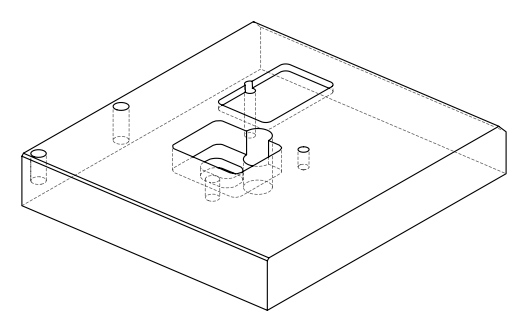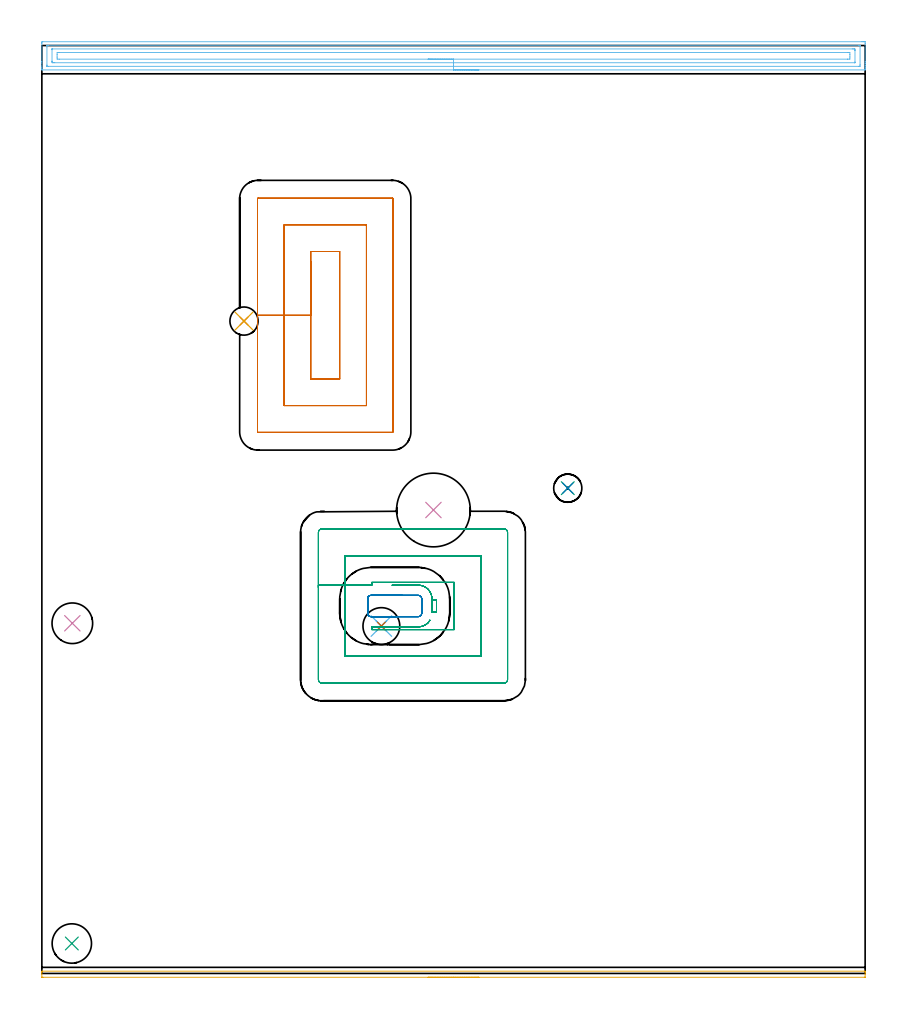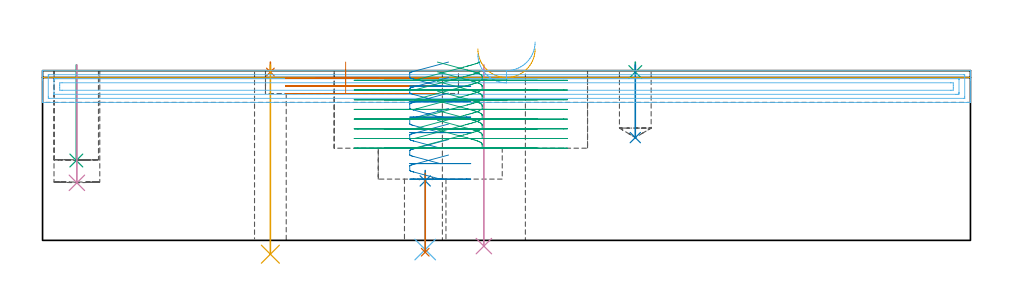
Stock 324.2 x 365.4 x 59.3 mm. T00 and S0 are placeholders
(PLAN: 15 operations, 11 tool changes, 31.2 min)
(1 SPOT_DRILL | STEP1HOLE_1 | NXT0321_9005460120000 | 0.03 min | 2 mm3)
(2 SPOT_DRILL_1 | STEP1HOLE_2 | NXT0321_9005460120000 | 0.04 min | 4189 mm3)
(3 SPOT_DRILL_2 | STEP1POCKET | NXT0321_9005460120000 | 0.03 min | 1 mm3)
(4 INDEXABLE_INSERT_DRILL_THROUGH_HOLE_FROM_SOLID | STEP1HOLE | NXT0302_029 | 0.25 min | 39141 mm3)
(5 DRILL_THROUGH_HOLE_INTO_CENTER | STEP1HOLE_1 | UGT0301_222 | 0.27 min | 5720 mm3)
(6 DRILL_THROUGH_HOLE_INTO_CENTER_1 | STEP1HOLE_2 | NXT0301_065 | 0.12 min | 1509 mm3)
(7 DRILL_TO_ENLARGE_THROUGH_HOLE | STEP1HOLE_2 | NXT0301_106 | 0.12 min | 4074 mm3)
(8 DRILL_BLIND_HOLE_INTO_CENTER | STEP1POCKET | UGT0301_222 | 0.1 min | 2041 mm3)
(9 INDEXABLE_INSERT_DRILL_BLIND_HOLE_FROM_SOLID | STEP1POCKET_1 | NXT0302_002 | 0.14 min | 5881 mm3)
(10 INDEXABLE_INSERT_DRILL_BLIND_HOLE_FROM_SOLID_1 | STEP1POCKET_2 | NXT0302_003 | 0.17 min | 7829 mm3)
(11 AREA_MILL | FG_CHAMFER_SURFACE | UGT0205_001 | 2.75 min | 932 mm3)
(12 AREA_MILL_1 | FG_CHAMFER_SURFACE_1 | UGT0205_001 | 10.64 min | 19974 mm3)
(13 MILL_RECTANGULAR_POCKET | POCKET_RECTANGULAR_STRAIGHT | UGT0201_132 | Follow Part, ap 3.5, ae 75% | 4.13 min | 56383 mm3)
(14 MILL_RECTANGULAR_POCKET_1 | POCKET_RECTANGULAR_STRAIGHT_1 | UGT0201_105 | Follow Part, ap 5.5, ae 75% | 1.73 min | 38650 mm3)
(15 MILL_RECTANGULAR_POCKET_2 | POCKET_RECTANGULAR_STRAIGHT_2 | UGT0201_132 | Follow Part, ap 3.5, ae 75% | 10.73 min | 136689 mm3)
(TOOL NXT0321_9005460120000 | NC Spot Drill, 142deg, 12mm, Carbide, Uncoated | D12 PA142 FL30 Z2)
(TOOL NXT0302_029 | Index. Insert Drill 29mm [880-D2900L32-05] | D29 PA176 FL145 Z2)
(TOOL UGT0301_222 | Twist Drill 11.1 mm | D11.1 PA118 FL92 Z2)
(TOOL NXT0301_065 | Carbide Drill 9.4mm [860.1-0940-075A1-MM 2214] | D9.4 PA140 FL98 Z2)
(TOOL NXT0301_106 | Carbide Drill 14.5mm [860.1-1450-073A1-MM 2214] | D14.5 PA140 FL83 Z2)
(TOOL NXT0302_002 | Index. Insert Drill 15.5mm [880-D1550L20-05] | D15.5 PA176 FL78 Z2)
(TOOL NXT0302_003 | Index. Insert Drill 16mm [880-D1600L20-05] | D16 PA176 FL80 Z2)
(TOOL UGT0205_001 | Chamfer Mill 20 x 3 x 45 deg. | D20 FL50 Z2)
(TOOL UGT0201_132 | Carbide End Mill 14.0 | D14 FL30 Z4)
(TOOL UGT0201_105 | End Mill 22 mm | D22 FL25 Z2)
(OP 1 SPOT_DRILL)
G17 G21 G94 G90
T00 M6
G54
G17 G0 G90 X79.6 Y256.9 S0 M3
G43 Z69.3 H0
G94 G81 G98 Z58.822 F250. R62.3
G80
M5
M2
(OP 2 SPOT_DRILL_1)
G17 G21 G94 G90
T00 M6
G54
G17 G0 G90 X133.7 Y136.8 S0 M3
G43 Z69.3 H0
G94 G81 G98 Z20.776 F250. R24.4
G80
M5
M2
(OP 3 SPOT_DRILL_2)
G17 G21 G94 G90
T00 M6
G54
G17 G0 G90 X207.1 Y191.1 S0 M3
G43 Z69.3 H0
G94 G81 G98 Z58.814 F250. R62.3
G80
M5
M2
(OP 4 INDEXABLE_INSERT_DRILL_THROUGH_HOLE_FROM_SOLID)
G17 G21 G94 G90
T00 M6
G54
G17 G0 G90 X154.2 Y182.5 S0 M3
G43 Z69.3 H1
G94 G81 G98 Z-2.006 F250. R61.3
G80
M5
M2
(OP 5 DRILL_THROUGH_HOLE_INTO_CENTER)
G17 G21 G94 G90
T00 M6
G54
G17 G0 G90 X79.6 Y256.9 S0 M3
G43 Z69.3 H0
G94 G73 G98 Z-4.835 F250. Q10.689 R61.3
G80
M5
M2
(OP 6 DRILL_THROUGH_HOLE_INTO_CENTER_1)
G17 G21 G94 G90
T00 M6
G54
G17 G0 G90 X133.7 Y136.8 S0 M3
G43 Z69.3 H1
G94 G81 G98 Z-3.211 F250. R23.4
G80
M5
M2
(OP 7 DRILL_TO_ENLARGE_THROUGH_HOLE)
G17 G21 G94 G90
T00 M6
G54
G17 G0 G90 X133.7 Y136.8 S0 M3
G43 Z69.3 H1
G94 G81 G98 Z-4.139 F250. R23.4
G80
M5
M2
(OP 8 DRILL_BLIND_HOLE_INTO_CENTER)
G17 G21 G94 G90
T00 M6
G54
G17 G0 G90 X207.1 Y191.1 S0 M3
G43 Z69.3 H0
G94 G81 G98 Z35.9 F250. R61.3
G80
M5
M2
(OP 9 INDEXABLE_INSERT_DRILL_BLIND_HOLE_FROM_SOLID)
G17 G21 G94 G90
T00 M6
G54
G17 G0 G90 X11.8 Y11.8 S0 M3
G43 Z69.3 H1
G94 G81 G98 Z27.9 F250. R61.3
G80
M5
M2
(OP 10 INDEXABLE_INSERT_DRILL_BLIND_HOLE_FROM_SOLID_1)
G17 G21 G94 G90
T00 M6
G54
G17 G0 G90 X12. Y137.9 S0 M3
G43 Z69.3 H1
G94 G81 G98 Z20.1 F250. R61.3
G80
M5
M2
(OP 11 AREA_MILL)
G17 G21 G94 G90
T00 M6
G54
G17 G0 G90 X172.1 Y-1.5 S1061 M3
G43 Z69.3 H0
Z66.9
G94 G1 X172.062 Z66.028 F250.
X171.948 Z65.164
X171.759 Z64.312
X171.497 Z63.48
X171.163 Z62.674
X170.76 Z61.9
X170.292 Z61.164
X169.76 Z60.472
X169.171 Z59.829
X168.528 Z59.24
X167.836 Z58.708
X167.1 Z58.24
X166.326 Z57.837
X165.52 Z57.503
X164.688 Z57.241
X163.836 Z57.052
X162.972 Z56.938
X162.1 Z56.9
X0.435
X0.157 Y-1.497 Z56.903
X0.003 Y-1.491 Z56.905
X0. Y-1.478 Z56.919
Y-0.3 Z58.095
Y0.312 Z58.711
Y0.67 Z59.069
X0.002 Y0.786 Z59.179
X0.01 Y0.897 Z59.288
X0.157 Y0.9 Z59.3
X324.043
X324.19 Y0.897 Z59.288
X324.198 Y0.786 Z59.179
X324.2 Y0.67 Z59.069
Y0.312 Z58.711
Y-0.3 Z58.095
Y-1.478 Z56.919
X324.197 Y-1.491 Z56.905
X324.043 Y-1.498 Z56.902
X323.876 Y-1.5 Z56.9
X162.1
X161.228 Z56.938
X160.364 Z57.052
X159.512 Z57.241
X158.68 Z57.503
X157.874 Z57.837
X157.1 Z58.24
X156.364 Z58.708
X155.672 Z59.24
X155.029 Z59.829
X154.44 Z60.472
X153.908 Z61.164
X153.44 Z61.9
X153.037 Z62.674
X152.703 Z63.48
X152.441 Z64.312
X152.252 Z65.164
X152.138 Z66.028
X152.1 Z66.9
G0 Z69.3
M5
M2
(OP 12 AREA_MILL_1)
G17 G21 G94 G90
T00 M6
G54
G17 G0 G90 X172.1 Y355.8 S1061 M3
G43 Z69.3 H0
G94 G1 X172.062 Z68.428 F250.
X171.948 Z67.563
X171.759 Z66.712
X171.497 Z65.88
X171.163 Z65.074
X170.76 Z64.3
X170.291 Z63.564
X169.76 Z62.872
X169.171 Z62.229
X168.528 Z61.64
X167.836 Z61.108
X167.1 Z60.64
X166.326 Z60.237
X165.52 Z59.903
X164.688 Z59.641
X163.836 Z59.452
X162.972 Z59.338
X162.1 Z59.3
X0.156
X0.01 Y355.802 Z59.288
X0.006 Y355.862 Z59.23
X0. Y356.243 Z58.856
Y356.698 Z58.401
Y357.326 Z57.77
Y358.534 Z56.563
Y359.114 Z55.98
Y366.269 Z48.829
X0.002 Y366.561 Z48.536
X0.01 Y366.892 Z48.206
X0.34 Y366.899 Z48.199
X322.968 Y366.9 Z48.2
X323.597 Y366.897 Z48.203
X324.193 Y366.892 Z48.206
X324.197 Y366.87 Z48.228
X324.2 Y366.269 Z48.829
Y359.114 Z55.98
Y358.534 Z56.563
Y358.22 Z56.876
Y357.639 Z57.457
Y357.326 Z57.77
Y356.698 Z58.401
Y356.243 Z58.857
X324.194 Y355.862 Z59.23
X324.19 Y355.802 Z59.288
X324.043 Y355.8 Z59.3
X162.1
Y357.214 Z57.886
X2.387
X2.276 Y357.216 Z57.884
X2.054 Y357.221 Z57.879
X2.009 Y357.224 Z57.876
X2.006 Y357.237 Z57.863
X2.002 Y357.27 Z57.83
X2.001 Y357.326 Z57.774
X2. Y357.714 Z57.386
X2.001 Y364.867 Z50.233
X2.007 Y365.374 Z49.726
X2.01 Y365.465 Z49.635
X2.166 Y365.479 Z49.621
X2.278 Y365.484 Z49.616
X2.387 Y365.485 Z49.615
X321.813 Y365.486 Z49.614
X321.924 Y365.484 Z49.616
X322.146 Y365.479 Z49.621
X322.191 Y365.476 Z49.624
X322.194 Y365.463 Z49.637
X322.198 Y365.43 Z49.67
X322.199 Y365.374 Z49.726
X322.2 Y364.986 Z50.114
X322.199 Y357.833 Z57.267
X322.193 Y357.326 Z57.774
X322.19 Y357.235 Z57.865
X322.034 Y357.221 Z57.879
X321.922 Y357.216 Z57.884
X321.813 Y357.215 Z57.885
X162.1 Y357.214 Z57.886
Y358.628 Z56.472
X5.064 Y358.629 Z56.471
X4.655 Y358.63 Z56.47
X4.172 Y358.633 Z56.467
X4.02 Y358.635 Z56.465
X4.008 Y358.942 Z56.158
X4.003 Y359.114 Z55.986
X4. Y359.286 Z55.814
Y363.757 Z51.343
X4.004 Y363.93 Z51.17
X4.01 Y364.044 Z51.056
X4.014 Y364.066 Z51.034
X4.022 Y364.068 Z51.032
X4.051 Y364.07 Z51.03
X4.172 Y364.071 Z51.029
X319.136
X319.545 Y364.07 Z51.03
X320.028 Y364.067 Z51.033
X320.18 Y364.065 Z51.035
X320.192 Y363.758 Z51.342
X320.197 Y363.586 Z51.514
X320.2 Y363.414 Z51.686
Y358.943 Z56.157
X320.196 Y358.77 Z56.33
X320.19 Y358.656 Z56.444
X320.186 Y358.634 Z56.466
X320.178 Y358.632 Z56.468
X320.149 Y358.63 Z56.47
X320.028 Y358.629 Z56.471
X162.1 Y358.628 Z56.472
Y360.043 Z55.057
X6.814
X6.01 Y360.059 Z55.041
X6. Y360.859 Z54.241
Y361.797 Z53.303
X6.007 Y362.64 Z52.46
X6.848 Y362.657 Z52.443
X6.882
X317.386
X318.19 Y362.641 Z52.459
X318.2 Y361.841 Z53.259
Y360.903 Z54.197
X318.193 Y360.06 Z55.04
X317.352 Y360.043 Z55.057
X317.318
X162.1
X161.228 Z55.095
X160.363 Z55.209
X159.512 Z55.398
X158.68 Z55.66
X157.874 Z55.994
X157.1 Z56.397
X156.364 Z56.866
X155.672 Z57.397
X155.029 Z57.986
X154.44 Z58.63
X153.908 Z59.322
X153.44 Z60.057
X153.037 Z60.831
X152.703 Z61.637
X152.441 Z62.469
X152.252 Z63.321
X152.138 Z64.186
X152.1 Z65.057
G0 Z69.3
M5
M2
(OP 13 MILL_RECTANGULAR_POCKET)
G17 G21 G94 G90
T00 M6
G54
G17 G0 G90 X105.9 Y280.348 S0 M3
G43 Z69.3 H0
Z62.3
G94 G1 Y259.2 Z56.633 F250.
Y234.1 F500.
X117.3
Y284.3
X105.9
Y259.2
X95.4
Y223.6
X127.8
Y294.8
X95.4
Y262.182
Y259.2
X84.9
Y213.3
G3 X85.1 Y213.1 R0.2
G1 X138.1
G3 X138.3 Y213.3 R0.2
G1 Y305.1
G3 X138.1 Y305.3 R0.2
G1 X85.1
G3 X84.9 Y305.1 R0.2
G1 Y259.2
Y258.2
G0 X105.9 Y280.348 Z59.633
G1 Y259.2 Z53.967 F250.
Y234.1 F500.
X117.3
Y284.3
X105.9
Y259.2
X95.4
Y223.6
X127.8
Y294.8
X95.4
Y262.182
Y259.2
X84.9
Y213.3
G3 X85.1 Y213.1 R0.2
G1 X138.1
G3 X138.3 Y213.3 R0.2
G1 Y305.1
G3 X138.1 Y305.3 R0.2
G1 X85.1
G3 X84.9 Y305.1 R0.2
G1 Y259.2
Y258.2
G0 X105.9 Y280.348 Z56.967
G1 Y259.2 Z51.3 F250.
Y234.1 F500.
X117.3
Y284.3
X105.9
Y259.2
X95.4
Y223.6
X127.8
Y294.8
X95.4
Y262.182
Y259.2
X84.9
Y213.3
G3 X85.1 Y213.1 R0.2
G1 X138.1
G3 X138.3 Y213.3 R0.2
G1 Y305.1
G3 X138.1 Y305.3 R0.2
G1 X85.1
G3 X84.9 Y305.1 R0.2
G1 Y259.2
Y258.2
G0 Z69.3
M5
M2
(OP 14 MILL_RECTANGULAR_POCKET_1)
G17 G21 G94 G90
T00 M6
G54
G17 G0 G90 X141.848 Y148.9 S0 M3
G43 Z69.3 H0
Z62.3
G94 G1 X129.7 Z59.045 F250.
X129.582 Z59.013
X129.261 Y148.835 Z58.925
X128.964 Y148.697 Z58.838
X128.707 Y148.493 Z58.75
X128.503 Y148.236 Z58.662
X128.365 Y147.939 Z58.574
X128.3 Y147.618 Z58.486
Y141.782 Z56.923
X128.365 Y141.461 Z56.835
X128.503 Y141.164 Z56.747
X128.707 Y140.907 Z56.659
X128.964 Y140.703 Z56.571
X129.261 Y140.565 Z56.484
X129.582 Y140.5 Z56.396
X129.7 Z56.364
X138.95 Z53.886
X148.2 F500.
G3 X149.6 Y141.9 R1.4
G1 Y147.5
G3 X148.2 Y148.9 R1.4
G1 X129.7
G3 X128.3 Y147.5 R1.4
G1 Y141.9
G3 X129.7 Y140.5 R1.4
G1 X138.95
X139.95
G0 X141.848 Y148.9 Z56.886
G1 X129.7 Z53.631 F250.
X129.582 Z53.599
X129.261 Y148.835 Z53.511
X128.964 Y148.697 Z53.423
X128.707 Y148.493 Z53.336
X128.503 Y148.236 Z53.248
X128.365 Y147.939 Z53.16
X128.3 Y147.618 Z53.072
Y141.782 Z51.508
X128.365 Y141.461 Z51.42
X128.503 Y141.164 Z51.333
X128.707 Y140.907 Z51.245
X128.964 Y140.703 Z51.157
X129.261 Y140.565 Z51.069
X129.582 Y140.5 Z50.982
X129.7 Z50.95
X138.95 Z48.471
X148.2 F500.
G3 X149.6 Y141.9 R1.4
G1 Y147.5
G3 X148.2 Y148.9 R1.4
G1 X129.7
G3 X128.3 Y147.5 R1.4
G1 Y141.9
G3 X129.7 Y140.5 R1.4
G1 X138.95
X139.95
G0 X141.848 Y148.9 Z51.471
G1 X129.7 Z48.216 F250.
X129.582 Z48.185
X129.261 Y148.835 Z48.097
X128.964 Y148.697 Z48.009
X128.707 Y148.493 Z47.921
X128.503 Y148.236 Z47.833
X128.365 Y147.939 Z47.746
X128.3 Y147.618 Z47.658
Y141.782 Z46.094
X128.365 Y141.461 Z46.006
X128.503 Y141.164 Z45.918
X128.707 Y140.907 Z45.831
X128.964 Y140.703 Z45.743
X129.261 Y140.565 Z45.655
X129.582 Y140.5 Z45.567
X129.7 Z45.536
X138.95 Z43.057
X148.2 F500.
G3 X149.6 Y141.9 R1.4
G1 Y147.5
G3 X148.2 Y148.9 R1.4
G1 X129.7
G3 X128.3 Y147.5 R1.4
G1 Y141.9
G3 X129.7 Y140.5 R1.4
G1 X138.95
X139.95
G0 X141.848 Y148.9 Z46.057
G1 X129.7 Z42.802 F250.
X129.582 Z42.77
X129.261 Y148.835 Z42.683
X128.964 Y148.697 Z42.595
X128.707 Y148.493 Z42.507
X128.503 Y148.236 Z42.419
X128.365 Y147.939 Z42.331
X128.3 Y147.618 Z42.244
Y141.782 Z40.68
X128.365 Y141.461 Z40.592
X128.503 Y141.164 Z40.504
X128.707 Y140.907 Z40.416
X128.964 Y140.703 Z40.329
X129.261 Y140.565 Z40.241
X129.582 Y140.5 Z40.153
X129.7 Z40.121
X138.95 Z37.643
X148.2 F500.
G3 X149.6 Y141.9 R1.4
G1 Y147.5
G3 X148.2 Y148.9 R1.4
G1 X129.7
G3 X128.3 Y147.5 R1.4
G1 Y141.9
G3 X129.7 Y140.5 R1.4
G1 X138.95
X139.95
G0 X141.848 Y148.9 Z40.643
G1 X129.7 Z37.388 F250.
X129.582 Z37.356
X129.261 Y148.835 Z37.268
X128.964 Y148.697 Z37.18
X128.707 Y148.493 Z37.093
X128.503 Y148.236 Z37.005
X128.365 Y147.939 Z36.917
X128.3 Y147.618 Z36.829
Y141.782 Z35.265
X128.365 Y141.461 Z35.178
X128.503 Y141.164 Z35.09
X128.707 Y140.907 Z35.002
X128.964 Y140.703 Z34.914
X129.261 Y140.565 Z34.827
X129.582 Y140.5 Z34.739
X129.7 Z34.707
X138.95 Z32.229
X148.2 F500.
G3 X149.6 Y141.9 R1.4
G1 Y147.5
G3 X148.2 Y148.9 R1.4
G1 X129.7
G3 X128.3 Y147.5 R1.4
G1 Y141.9
G3 X129.7 Y140.5 R1.4
G1 X138.95
X139.95
G0 X141.848 Y148.9 Z35.229
G1 X129.7 Z31.973 F250.
X129.582 Z31.942
X129.261 Y148.835 Z31.854
X128.964 Y148.697 Z31.766
X128.707 Y148.493 Z31.678
X128.503 Y148.236 Z31.591
X128.365 Y147.939 Z31.503
X128.3 Y147.618 Z31.415
Y141.782 Z29.851
X128.365 Y141.461 Z29.763
X128.503 Y141.164 Z29.676
X128.707 Y140.907 Z29.588
X128.964 Y140.703 Z29.5
X129.261 Y140.565 Z29.412
X129.582 Y140.5 Z29.325
X129.7 Z29.293
X138.95 Z26.814
X148.2 F500.
G3 X149.6 Y141.9 R1.4
G1 Y147.5
G3 X148.2 Y148.9 R1.4
G1 X129.7
G3 X128.3 Y147.5 R1.4
G1 Y141.9
G3 X129.7 Y140.5 R1.4
G1 X138.95
X139.95
G0 X141.848 Y148.9 Z29.814
G1 X129.7 Z26.559 F250.
X129.582 Z26.527
X129.261 Y148.835 Z26.44
X128.964 Y148.697 Z26.352
X128.707 Y148.493 Z26.264
X128.503 Y148.236 Z26.176
X128.365 Y147.939 Z26.089
X128.3 Y147.618 Z26.001
Y141.782 Z24.437
X128.365 Y141.461 Z24.349
X128.503 Y141.164 Z24.261
X128.707 Y140.907 Z24.174
X128.964 Y140.703 Z24.086
X129.261 Y140.565 Z23.998
X129.582 Y140.5 Z23.91
X129.7 Z23.879
X138.95 Z21.4
X148.2 F500.
G3 X149.6 Y141.9 R1.4
G1 Y147.5
G3 X148.2 Y148.9 R1.4
G1 X129.7
G3 X128.3 Y147.5 R1.4
G1 Y141.9
G3 X129.7 Y140.5 R1.4
G1 X138.95
X139.95
G0 Z69.3
M5
M2
(OP 15 MILL_RECTANGULAR_POCKET_2)
G17 G21 G94 G90
T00 M6
G54
G17 G0 G90 X137.954 Y152.9 S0 M3
G43 Z69.3 H0
Z62.3
G94 G1 X148.328 Y152.911 Z59.52 F250.
X148.594 Y152.893 Z59.449
X148.896 Y152.853 Z59.367
X149.33 Y152.77 Z59.249
X149.757 Y152.675 Z59.131
X150.266 Y152.503 Z58.987
X150.574 Y152.362 Z58.897
X150.804 Y152.233 Z58.826
X151.467 Y151.801 Z58.614
X151.71 Y151.627 Z58.534
X151.8 Y151.55 Z58.502
X152.278 Y151.065 Z58.32
X152.455 Y150.825 Z58.24
X152.677 Y150.529 Z58.141
X153.082 Y149.836 Z57.926
X153.231 Y149.498 Z57.827
X153.354 Y149.14 Z57.725
X153.501 Y148.53 Z57.557
X153.594 Y147.909 Z57.389
X153.613 Y147.531 Z57.287
X153.6 Y146.87 Z57.11
X153.602 Y142.4 Z55.912
X155.4 F500.
Y147.
X153.601
G0 X152.81 Y139.099 Z62.3
G1 X152.784 Y139.059 Z62.287 F250.
X152.451 Y138.571 Z62.129
X152.185 Y138.237 Z62.014
X151.94 Y137.985 Z61.92
X151.652 Y137.735 Z61.818
X151.146 Y137.375 Z61.652
X150.61 Y137.058 Z61.485
X150.266 Y136.897 Z61.383
X149.782 Y136.73 Z61.246
X149.33 Y136.63 Z61.122
X148.896 Y136.547 Z61.003
X148.594 Y136.507 Z60.922
X148.328 Y136.489 Z60.85
X147.089 Y136.5 Z60.518
X129.9 Y136.492 Z55.912
Y135.4 F500.
X162.4
Y154.
X129.9
Y152.908
X119.4
Y124.9
X172.9
Y164.5
X119.4
Y152.908
X108.9
Y115.7
G3 X110.2 Y114.4 R1.3
G1 X182.1
G3 X183.4 Y115.7 R1.3
G1 Y173.7
G3 X182.1 Y175. R1.3
G1 X110.2
G3 X108.9 Y173.7 R1.3
G1 Y152.908
Y151.908
G0 X137.954 Y152.9 Z58.912
G1 X148.328 Y152.911 Z56.133 F250.
X148.594 Y152.893 Z56.061
X148.896 Y152.853 Z55.98
X149.33 Y152.77 Z55.861
X149.757 Y152.675 Z55.744
X149.953 Y152.619 Z55.689
X150.266 Y152.503 Z55.6
X150.574 Y152.362 Z55.509
X150.804 Y152.233 Z55.439
X151.186 Y151.987 Z55.317
X151.441 Y151.831 Z55.237
X151.884 Y151.475 Z55.084
X152.278 Y151.065 Z54.932
X152.455 Y150.824 Z54.852
X152.677 Y150.529 Z54.753
X153.082 Y149.836 Z54.538
X153.231 Y149.498 Z54.439
X153.354 Y149.14 Z54.338
X153.501 Y148.53 Z54.169
X153.594 Y147.909 Z54.001
X153.613 Y147.531 Z53.9
X153.6 Y146.948 Z53.744
Y146.87 Z53.723
X153.602 Y142.4 Z52.525
X155.4 F500.
Y147.
X153.601
G0 X152.81 Y139.099 Z58.912
G1 X152.786 Y139.062 Z58.901 F250.
X152.445 Y138.564 Z58.739
X152.185 Y138.237 Z58.627
X151.94 Y137.985 Z58.533
X151.652 Y137.735 Z58.431
X151.501 Y137.62 Z58.38
X151.183 Y137.411 Z58.278
X150.866 Y137.202 Z58.176
X150.606 Y137.056 Z58.096
X150.262 Y136.896 Z57.994
X149.782 Y136.73 Z57.858
X149.33 Y136.63 Z57.734
X148.896 Y136.547 Z57.616
X148.594 Y136.507 Z57.534
X148.328 Y136.489 Z57.463
X147.088 Y136.5 Z57.131
X129.9 Y136.492 Z52.525
Y135.4 F500.
X162.4
Y154.
X129.9
Y152.908
X119.4
Y124.9
X172.9
Y164.5
X119.4
Y152.908
X108.9
Y115.7
G3 X110.2 Y114.4 R1.3
G1 X182.1
G3 X183.4 Y115.7 R1.3
G1 Y173.7
G3 X182.1 Y175. R1.3
G1 X110.2
G3 X108.9 Y173.7 R1.3
G1 Y152.908
Y151.908
G0 X137.954 Y152.9 Z55.525
G1 X148.328 Y152.911 Z52.745 F250.
X148.594 Y152.893 Z52.674
X148.896 Y152.853 Z52.592
X149.33 Y152.77 Z52.474
X149.757 Y152.675 Z52.357
X149.953 Y152.619 Z52.302
X150.266 Y152.503 Z52.213
X150.574 Y152.362 Z52.122
X150.802 Y152.234 Z52.052
X151.194 Y151.982 Z51.927
X151.442 Y151.83 Z51.849
X151.668 Y151.647 Z51.771
X151.901 Y151.46 Z51.691
X152.278 Y151.065 Z51.545
X152.455 Y150.824 Z51.465
X152.677 Y150.529 Z51.366
X153.082 Y149.836 Z51.151
X153.231 Y149.498 Z51.052
X153.354 Y149.14 Z50.95
X153.501 Y148.53 Z50.782
X153.594 Y147.909 Z50.614
X153.613 Y147.531 Z50.512
X153.6 Y146.948 Z50.356
Y146.867 Z50.334
X153.602 Y142.4 Z49.137
X155.4 F500.
Y147.
X153.601
G0 X152.81 Y139.099 Z55.525
G1 X152.786 Y139.062 Z55.513 F250.
X152.445 Y138.564 Z55.351
X152.185 Y138.237 Z55.239
X151.94 Y137.985 Z55.145
X151.652 Y137.735 Z55.043
X151.501 Y137.62 Z54.992
X151.183 Y137.411 Z54.89
X150.866 Y137.202 Z54.788
X150.606 Y137.056 Z54.709
X150.262 Y136.896 Z54.607
X149.782 Y136.73 Z54.471
X149.33 Y136.63 Z54.347
X148.896 Y136.547 Z54.228
X148.594 Y136.507 Z54.147
X148.328 Y136.489 Z54.075
X147.874 Y136.49 Z53.953
X147.137 Y136.5 Z53.756
X129.9 Y136.492 Z49.137
Y135.4 F500.
X162.4
Y154.
X129.9
Y152.908
X119.4
Y124.9
X172.9
Y164.5
X119.4
Y152.908
X108.9
Y115.7
G3 X110.2 Y114.4 R1.3
G1 X182.1
G3 X183.4 Y115.7 R1.3
G1 Y173.7
G3 X182.1 Y175. R1.3
G1 X110.2
G3 X108.9 Y173.7 R1.3
G1 Y152.908
Y151.908
G0 X137.954 Y152.9 Z52.137
G1 X148.328 Y152.911 Z49.358 F250.
X148.594 Y152.893 Z49.286
X148.896 Y152.853 Z49.205
X149.33 Y152.77 Z49.086
X149.757 Y152.675 Z48.969
X150.263 Y152.504 Z48.826
X150.579 Y152.359 Z48.733
X150.761 Y152.257 Z48.677
X150.802 Y152.234 Z48.664
X151.194 Y151.982 Z48.539
X151.442 Y151.83 Z48.461
X151.668 Y151.647 Z48.383
X151.901 Y151.46 Z48.303
X152.281 Y151.061 Z48.156
X152.458 Y150.821 Z48.076
X152.645 Y150.571 Z47.992
X153.082 Y149.836 Z47.763
X153.231 Y149.498 Z47.664
X153.354 Y149.14 Z47.563
X153.501 Y148.53 Z47.395
X153.594 Y147.909 Z47.226
X153.613 Y147.531 Z47.125
X153.6 Y146.948 Z46.968
Y146.869 Z46.947
X153.602 Y142.4 Z45.75
X155.4 F500.
Y147.
X153.601
G0 X152.81 Y139.099 Z52.137
G1 X152.785 Y139.06 Z52.125 F250.
X152.449 Y138.568 Z51.965
X152.185 Y138.237 Z51.852
X151.94 Y137.985 Z51.758
X151.652 Y137.735 Z51.656
X151.146 Y137.375 Z51.489
X150.61 Y137.059 Z51.322
X150.266 Y136.897 Z51.22
X149.782 Y136.73 Z51.083
X149.33 Y136.63 Z50.959
X148.896 Y136.547 Z50.841
X148.594 Y136.507 Z50.759
X148.332 Y136.489 Z50.689
X130.873 Y136.5 Z46.011
X129.9 Y136.492 Z45.75
Y135.4 F500.
X162.4
Y154.
X129.9
Y152.908
X119.4
Y124.9
X172.9
Y164.5
X119.4
Y152.908
X108.9
Y115.7
G3 X110.2 Y114.4 R1.3
G1 X182.1
G3 X183.4 Y115.7 R1.3
G1 Y173.7
G3 X182.1 Y175. R1.3
G1 X110.2
G3 X108.9 Y173.7 R1.3
G1 Y152.908
Y151.908
G0 X137.954 Y152.9 Z48.75
G1 X148.328 Y152.911 Z45.97 F250.
X148.594 Y152.893 Z45.899
X148.896 Y152.853 Z45.817
X149.33 Y152.77 Z45.699
X149.757 Y152.675 Z45.582
X150.263 Y152.504 Z45.438
X150.579 Y152.359 Z45.345
X150.804 Y152.233 Z45.276
X151.186 Y151.987 Z45.154
X151.439 Y151.833 Z45.075
X151.669 Y151.647 Z44.996
X151.901 Y151.459 Z44.916
X152.281 Y151.061 Z44.768
X152.458 Y150.821 Z44.688
X152.645 Y150.571 Z44.605
X153.082 Y149.836 Z44.376
X153.231 Y149.498 Z44.277
X153.354 Y149.14 Z44.175
X153.501 Y148.53 Z44.007
X153.594 Y147.909 Z43.839
X153.613 Y147.531 Z43.737
X153.6 Y146.948 Z43.581
Y146.871 Z43.56
X153.602 Y142.4 Z42.362
X155.4 F500.
Y147.
X153.601
G0 X152.81 Y139.099 Z48.75
G1 X152.784 Y139.059 Z48.737 F250.
X152.451 Y138.571 Z48.579
X152.185 Y138.237 Z48.464
X151.94 Y137.985 Z48.37
X151.652 Y137.735 Z48.268
X151.146 Y137.375 Z48.102
X150.61 Y137.059 Z47.935
X150.266 Y136.897 Z47.833
X149.782 Y136.73 Z47.696
X149.33 Y136.63 Z47.572
X148.896 Y136.547 Z47.453
X148.594 Y136.507 Z47.372
X148.332 Y136.489 Z47.301
X130.873 Y136.5 Z42.623
X129.9 Y136.492 Z42.362
Y135.4 F500.
X162.4
Y154.
X129.9
Y152.908
X119.4
Y124.9
X172.9
Y164.5
X119.4
Y152.908
X108.9
Y115.7
G3 X110.2 Y114.4 R1.3
G1 X182.1
G3 X183.4 Y115.7 R1.3
G1 Y173.7
G3 X182.1 Y175. R1.3
G1 X110.2
G3 X108.9 Y173.7 R1.3
G1 Y152.908
Y151.908
G0 X137.954 Y152.9 Z45.362
G1 X148.328 Y152.911 Z42.583 F250.
X148.594 Y152.893 Z42.511
X148.896 Y152.853 Z42.43
X149.33 Y152.77 Z42.311
X149.757 Y152.675 Z42.194
X149.953 Y152.619 Z42.14
X150.266 Y152.503 Z42.05
X150.574 Y152.362 Z41.959
X150.801 Y152.235 Z41.89
X151.199 Y151.978 Z41.763
X151.445 Y151.828 Z41.686
X151.668 Y151.647 Z41.609
X151.901 Y151.46 Z41.528
X152.278 Y151.065 Z41.382
X152.455 Y150.824 Z41.302
X152.677 Y150.529 Z41.203
X153.082 Y149.836 Z40.988
X153.231 Y149.498 Z40.889
X153.354 Y149.14 Z40.788
X153.501 Y148.53 Z40.62
X153.594 Y147.909 Z40.451
X153.613 Y147.531 Z40.35
X153.6 Y146.948 Z40.194
Y146.868 Z40.172
X153.602 Y142.4 Z38.975
X155.4 F500.
Y147.
X153.601
G0 X152.81 Y139.099 Z45.362
G1 X152.785 Y139.061 Z45.35 F250.
X152.447 Y138.566 Z45.19
X152.185 Y138.237 Z45.077
X151.94 Y137.985 Z44.983
X151.652 Y137.735 Z44.881
X151.146 Y137.375 Z44.714
X150.61 Y137.059 Z44.547
X150.266 Y136.897 Z44.446
X149.782 Y136.73 Z44.308
X149.33 Y136.63 Z44.184
X148.896 Y136.547 Z44.066
X148.594 Y136.507 Z43.984
X148.328 Y136.489 Z43.913
X147.874 Y136.49 Z43.791
X147.137 Y136.5 Z43.594
X129.9 Y136.492 Z38.975
Y135.4 F500.
X162.4
Y154.
X129.9
Y152.908
X119.4
Y124.9
X172.9
Y164.5
X119.4
Y152.908
X108.9
Y115.7
G3 X110.2 Y114.4 R1.3
G1 X182.1
G3 X183.4 Y115.7 R1.3
G1 Y173.7
G3 X182.1 Y175. R1.3
G1 X110.2
G3 X108.9 Y173.7 R1.3
G1 Y152.908
Y151.908
G0 X137.95 Y152.9 Z41.975
G1 X148.328 Y152.911 Z39.194 F250.
X148.594 Y152.893 Z39.123
X148.892 Y152.854 Z39.042
X149.353 Y152.765 Z38.917
X149.756 Y152.675 Z38.806
X149.955 Y152.618 Z38.75
X150.266 Y152.503 Z38.661
X150.574 Y152.362 Z38.571
X150.801 Y152.235 Z38.501
X151.199 Y151.978 Z38.374
X151.668 Y151.647 Z38.22
X151.851 Y151.492 Z38.156
X152.068 Y151.296 Z38.078
X152.258 Y151.074 Z37.999
X152.455 Y150.825 Z37.914
X152.81 Y150.302 Z37.745
X152.969 Y150.042 Z37.663
X153.104 Y149.769 Z37.581
X153.218 Y149.526 Z37.51
X153.426 Y148.869 Z37.325
X153.594 Y147.909 Z37.064
X153.613 Y147.531 Z36.962
X153.6 Y146.948 Z36.806
Y146.87 Z36.785
X153.602 Y142.4 Z35.587
X155.4 F500.
Y147.
X153.601
G0 X152.81 Y139.099 Z41.975
G1 X152.785 Y139.061 Z41.963 F250.
X152.448 Y138.568 Z41.803
X152.183 Y138.235 Z41.689
X151.937 Y137.982 Z41.594
X151.649 Y137.733 Z41.492
X151.144 Y137.374 Z41.326
X150.611 Y137.059 Z41.16
X150.266 Y136.897 Z41.058
X149.782 Y136.73 Z40.921
X149.33 Y136.63 Z40.797
X148.896 Y136.547 Z40.678
X148.594 Y136.507 Z40.597
X148.328 Y136.489 Z40.525
X147.874 Y136.49 Z40.404
X147.137 Y136.5 Z40.206
X129.9 Y136.492 Z35.587
Y135.4 F500.
X162.4
Y154.
X129.9
Y152.908
X129.777 Y152.91
X129.693 Y152.908
X119.4
Y124.9
X172.9
Y164.5
X119.4
Y152.908
X108.9
Y115.7
G3 X110.2 Y114.4 R1.3
G1 X182.1
G3 X183.4 Y115.7 R1.3
G1 Y173.7
G3 X182.1 Y175. R1.3
G1 X110.2
G3 X108.9 Y173.7 R1.3
G1 Y152.908
Y151.908
G0 X137.95 Y152.9 Z38.587
G1 X148.328 Y152.911 Z35.807 F250.
X148.594 Y152.893 Z35.735
X148.892 Y152.854 Z35.655
X149.353 Y152.765 Z35.529
X149.756 Y152.675 Z35.418
X149.955 Y152.618 Z35.363
X150.266 Y152.503 Z35.274
X150.574 Y152.362 Z35.183
X150.804 Y152.233 Z35.113
X151.196 Y151.98 Z34.987
X151.668 Y151.647 Z34.833
X151.845 Y151.497 Z34.771
X152.069 Y151.296 Z34.69
X152.262 Y151.068 Z34.61
X152.455 Y150.825 Z34.527
X152.81 Y150.302 Z34.357
X152.969 Y150.042 Z34.276
X153.104 Y149.769 Z34.194
X153.218 Y149.526 Z34.122
X153.426 Y148.869 Z33.938
X153.594 Y147.909 Z33.676
X153.613 Y147.531 Z33.575
X153.6 Y146.948 Z33.419
Y146.869 Z33.398
X153.602 Y142.4 Z32.2
X155.4 F500.
Y147.
X153.601
G0 X152.81 Y139.099 Z38.587
G1 X152.784 Y139.059 Z38.575 F250.
X152.451 Y138.572 Z38.417
X152.183 Y138.235 Z38.301
X151.937 Y137.982 Z38.207
X151.649 Y137.733 Z38.105
X151.144 Y137.374 Z37.939
X150.611 Y137.059 Z37.773
X150.266 Y136.897 Z37.671
X149.782 Y136.73 Z37.533
X149.33 Y136.63 Z37.409
X148.896 Y136.547 Z37.291
X148.594 Y136.507 Z37.209
X148.328 Y136.489 Z37.138
X147.088 Y136.5 Z36.805
X129.9 Y136.492 Z32.2
Y135.4 F500.
X162.4
Y154.
X129.9
Y152.908
X129.777 Y152.91
X129.693 Y152.908
X119.4
Y124.9
X172.9
Y164.5
X119.4
Y152.908
X108.9
Y115.7
G3 X110.2 Y114.4 R1.3
G1 X182.1
G3 X183.4 Y115.7 R1.3
G1 Y173.7
G3 X182.1 Y175. R1.3
G1 X110.2
G3 X108.9 Y173.7 R1.3
G1 Y152.908
Y151.908
G0 Z69.3
M5
M2
